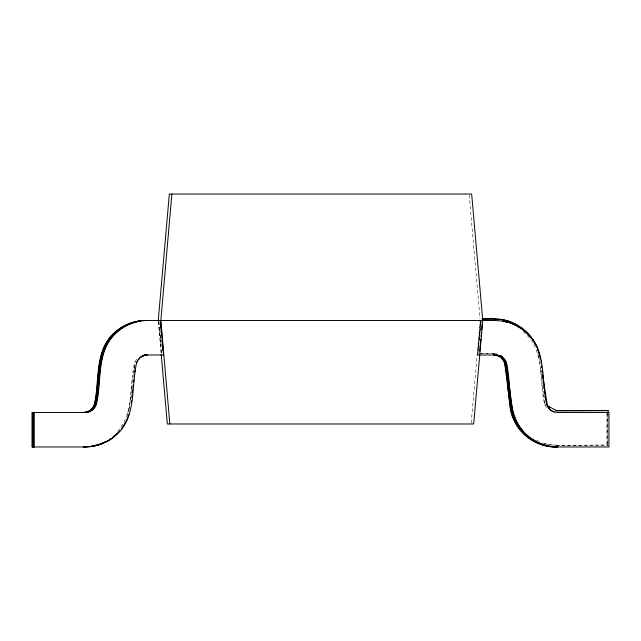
<?xml version="1.0" encoding="UTF-8"?>
<svg xmlns="http://www.w3.org/2000/svg" width="641" height="641" viewBox="0 0 641 641"><rect width="100%" height="100%" fill="white"/><g stroke="black" fill="none" stroke-linecap="round" stroke-linejoin="round"><path stroke-width="0.48" stroke-dasharray="3.21 2.4" d="M480.878 321.077L478.122 353.608L494.523 353.415L497.12 354.273M478.899 348.528L479.148 345.571M479.652 339.658L479.989 335.716M480.317 331.774L480.902 324.875M480.99 323.889L481.239 320.933M471.223 422.98L480.069 321.494M480.357 321.486L477.425 354.994L479.46 354.994M477.817 354.994L480.742 321.486M117.656 431.433C133.953 413.557 129.314 386.924 134.081 365.09L135.115 361.548L137.206 358.519M127.23 415.56L129.378 406.586L130.107 400.657M130.227 399.672L130.828 394.728M130.956 393.742L133.256 374.969M133.376 373.983L135.115 361.548M131.87 389.792L132.238 386.827M134.418 369.04L134.906 365.09M128.697 412.019L129.065 410.208M129.25 409.303L129.811 406.586M480.95 353.6L494.523 353.415M556.572 445.367L608.229 445.07L556.572 445.367L549.201 444.79L543.816 443.484M544.209 402.38L546.557 407.524L545.235 405.921L544.209 402.38C539.77 382.236 543.432 359.192 531.758 341.132M556.933 445.215L549.561 444.646L542.382 442.899M494.163 353.56L495.894 354.128M536.421 440.375L538.977 441.457M523.152 331.541L526.614 334.61L531.293 340.331M538.015 353.64L538.384 355.451M538.576 356.356L539.506 360.883M539.746 362.862L539.986 364.833M540.475 368.791L543.504 393.486M543.632 394.479L544.602 402.38M469.22 195.024L479.989 318.505M160.122 329.37L160.29 331.341M160.635 335.283L161.067 340.211M161.412 344.153L161.588 346.124M158.992 321.486L159.601 328.384M159.689 329.37L161.147 346.124M161.492 350.066L161.756 353.023M158.607 321.486L161.364 353.023M158.327 321.494L161.123 353.335M608.141 413.541L608.149 417.483M607.772 411.714L607.868 445.223M607.299 413.461L607.299 445.984M606.907 413.461L606.907 445.984"/><path stroke-width="0.96" d="M158.239 320.5L169.344 194.031L471.656 194.031L482.761 320.5L473.675 423.973L167.325 423.973L161.212 354.329M171.868 194.031L160.843 320.5L169.857 423.973M479.805 351.052L480.237 346.124M480.413 344.153L480.846 339.225M481.103 336.269L481.447 332.326M481.703 329.37L482.136 324.442M147.534 320.5C134.626 320.332 121.742 325.243 112.736 334.61C95.309 352.518 99.812 379.961 95.14 402.38C94.564 407.436 90.277 411.859 85.181 412.331C90.109 411.57 94.179 407.339 94.748 402.38C99.427 379.961 94.916 352.518 112.351 334.61C121.181 325.532 133.665 320.396 146.316 320.5M132.158 322.864C122.808 326.109 114.611 332.254 108.882 340.331C96.735 358.519 100.405 381.94 95.966 402.38C95.421 406.747 92.144 410.913 87.801 411.891C91.927 410.52 95.052 406.698 95.573 402.38C100.252 379.961 95.741 352.518 113.177 334.61C120.212 327.447 129.442 322.671 139.337 321.093M87.224 412.331L86.831 412.331C91.759 411.57 95.829 407.339 96.398 402.38C101.078 379.961 96.567 352.518 114.002 334.61C121.037 327.503 130.259 322.583 140.163 321.093C127.96 323.168 116.822 330.203 109.707 340.331C97.552 358.519 101.23 381.94 96.791 402.38C96.166 408.301 90.477 412.932 84.556 412.475M131.117 402.636L131.365 400.657M131.726 397.692L132.094 394.728M132.334 392.757L132.695 389.792M133.064 386.827L133.304 384.848M133.665 381.884L133.913 379.905M134.273 376.948L134.514 374.969M134.882 372.004L135.123 370.025M85.381 412.475L32.05 412.475L32.05 446.969L85.381 446.969C97.761 446.881 109.875 441.721 118.521 432.867C135.956 414.959 131.445 387.509 136.124 365.09C136.645 360.771 139.77 356.949 143.896 355.579L140.243 357.293L138.079 359.946M121.646 428.573L126.517 420.736L128.817 414.695M113.289 437.154L119.891 430.72M112.856 437.154L117.007 433.476M105.909 441.713L107.472 440.728M109.034 439.734L110.597 438.748M141.373 356.308L144.866 355.138L143.071 355.579M99.563 444.245L104.667 442.074M99.956 444.245L105.06 442.074M83.731 446.969L92.36 446.376L99.539 444.606L105.493 442.074M481.976 319.106L494.427 318.922C514.947 318.697 534.49 333.673 539.057 353.752M501.799 319.498L508.986 321.245M515.797 324.122L517.007 325.251M522.062 328.048L530.772 337.366M522.808 430.64C516.253 423.629 512.159 414.583 510.821 405.112L505.965 363.479L501.07 355.843L505.965 363.479L501.935 356.556M512.327 412.347L511.181 404.96M514.971 419.254L518.697 425.64M608.133 412.556L608.133 410.585L555.619 410.729M143.504 355.579L145.299 355.138M83.338 412.475L88.194 411.891M91.607 446.152L95.197 445.271M91.102 446.376L99.107 444.606L91.535 446.376M143.648 355.138L145.884 354.994M144.473 355.138L147.534 354.994M83.338 446.969L89.788 446.448M482.336 318.954L494.427 318.922M608.133 410.585L556.837 410.729L547.366 405.793L542.582 374.713M145.491 320.5L495.509 320.5M548.207 407.524L550.371 410.176L554.024 411.891C549.898 410.52 546.773 406.698 546.252 402.38C541.573 379.961 546.084 352.518 528.649 334.61C521.614 327.503 512.391 322.591 502.488 321.093L508.77 322.639M510.06 322.864L516.862 325.756M517.255 326.253L523.112 329.706M530.604 337.47L533.328 340.331M537.038 346.733L532.943 340.331M539.666 353.64L537.959 350.186M145.491 354.994L163.575 354.994L160.562 320.5M478.755 354.994L495.509 354.994C501.15 354.914 506.31 359.481 506.919 365.09C511.59 387.509 507.087 414.959 524.514 432.867C533.16 441.721 545.283 446.881 557.662 446.969M493.466 354.994C499.227 354.753 504.659 359.313 505.268 365.09C509.94 387.509 505.437 414.959 522.864 432.867C531.798 442.058 544.465 447.17 557.269 446.969M493.858 354.994L497.352 355.138M495.309 355.138L497.496 355.579M496.959 355.138L499.147 355.579M497.104 355.579L499.195 356.308M498.754 355.579L500.845 356.308M498.802 356.308L500.757 357.293M500.453 356.308L502.408 357.293M500.365 357.293L502.143 358.519M502.015 357.293L503.794 358.519M501.751 358.519L503.313 359.946M503.401 358.519L504.964 359.946M541.156 360.883L541.004 362.862M137.15 361.548L136.493 363.279M502.921 359.946L504.243 361.548M504.571 359.946L505.885 361.548M503.85 361.548L504.9 363.279M505.501 361.548L506.55 363.279M504.507 363.279L505.268 365.09M506.158 363.279L506.919 365.09M504.876 365.09L510.364 406.586M506.526 365.09L512.015 406.586M557.269 412.475L608.95 412.475L608.95 446.969L555.619 446.969C533.064 447.274 512.415 429.013 509.972 406.586M511.622 406.586L513.505 413.83M513.112 413.83L516.133 420.736M515.741 420.736L519.835 427.138M519.442 427.138L524.514 432.867M112.984 437.763L106.735 441.713M524.13 432.867L530.051 437.763M529.666 437.763L536.309 441.713M535.916 441.713L543.111 444.606M550.29 446.376L542.719 444.606M494.067 319.074L500.517 319.571M495.116 320.5L502.881 321.093M557.662 412.475L553.632 411.891M509.475 321.75L514.587 323.905M518.569 326.237L520.917 327.711M547.366 405.793L549.794 407.436M522.719 329.706L524.106 330.932M532.415 339.594L533.344 341.188M534.274 342.791L535.203 344.385M512.688 412.203L515.003 418.236M539.458 354.545L540.387 359.072M541.982 370.835L542.286 372.774L541.974 370.762M505.228 361.812L510.821 405.112M541.373 365.827L541.613 367.798M542.582 375.706L542.943 378.671M543.191 380.642L543.552 383.606M543.921 386.571L544.161 388.55M544.521 391.515L544.77 393.486M545.13 396.45L545.491 399.415M160.603 325.428L160.859 328.384M161.203 332.326L161.46 335.283M161.893 340.211L162.069 342.182M162.494 347.11L162.758 350.066M34.093 412.475L34.093 446.969M33.701 412.475L33.701 446.969M33.268 412.475L33.268 446.969M32.875 412.475L32.875 446.969M32.443 412.475L32.443 446.969"/></g></svg>
